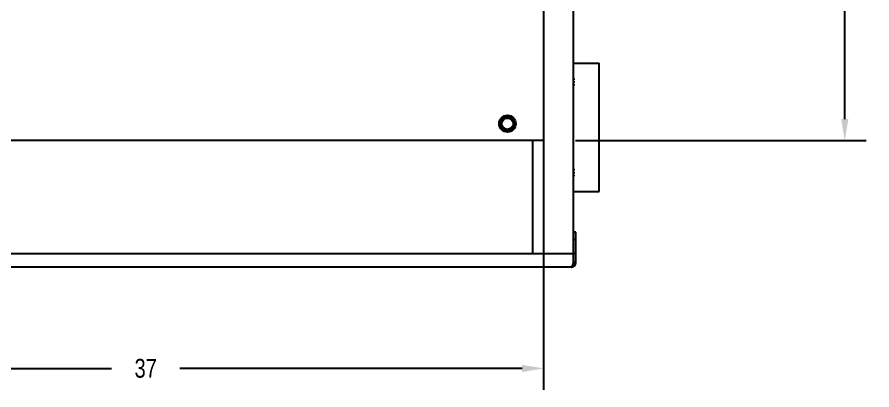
# Model space of a CAD drawing. Extents: x 4 to 120, y 8 to 100.
# Drawn here: x 31.03 to 70.78, y 8.32 to 25.66 of the extents above; entities that cross this region are included whole.
import ezdxf

# ---------------------------------------------------------------- set-up
doc = ezdxf.new("R2010")
doc.units = 0
doc.header["$LTSCALE"] = 7.5625
doc.header["$MEASUREMENT"] = 0
doc.layers.get('0').update_dxf_attribs({"linetype": 'CONTINUOUS'})
doc.layers.get('Defpoints').update_dxf_attribs({"linetype": 'CONTINUOUS'})
doc.styles.get("Standard").update_dxf_attribs({"font": 'txt', "width": 0.8})
doc.dimstyles.get("Standard").update_dxf_attribs({"dimtxt": 0.875, "dimasz": 0.08, "dimexe": 0.18, "dimexo": 0.0625, "dimgap": 0.09, "dimtad": 0, "dimtih": 1, "dimtoh": 1, "dimzin": 0, "dimdsep": 46, "dimtxsty": 'STANDARD', "dimcen": 0.09, "dimadec": 0, "dimazin": 0, "dimtp": 0.01, "dimtm": 0.01, "dimtfac": 1, "dimtofl": 0, "dimtmove": 0, "dimatfit": 3, "dimfxl": 1, "dimtolj": 1, "dimtzin": 0, "dimarcsym": 0})

# ---------------------------------------------------------------- blocks, each defined once
blk = doc.blocks.new('*D7')
at = {"color": 0, "linetype": 'Continuous', "lineweight": -2}
for p, q in [((38.494, 51.039), (70.518, 51.039)), ((69.518, 50.039), (69.518, 36.747)), ((69.518, 20.914), (69.518, 33.872)), ((56.994, 19.914), (70.518, 19.914))]:
    blk.add_line(p, q, dxfattribs=at)
at = {"color": 0, "linetype": 'Continuous'}
for points in [[(69.352, 50.039), (69.685, 50.039), (69.518, 51.039)], [(69.352, 20.914), (69.685, 20.914), (69.518, 19.914)]]:
    blk.add_solid(points, dxfattribs=at)
at = {"layer": 'Defpoints', "color": 0, "linetype": 'Continuous'}
for p in [(37.635, 51.039), (69.518, 51.039), (56.135, 19.914)]:
    blk.add_point(p, dxfattribs=at)
at = {"color": 0, "linetype": 'Continuous', "insert": (69.518, 35.31), "char_height": 0.875, "attachment_point": 5}
blk.add_mtext('\\A1;31 1/8', dxfattribs=at)
blk = doc.blocks.new('*D8')
at = {"color": 0, "linetype": 'Continuous', "lineweight": -2}
for p, q in [((18.51, 44.281), (18.51, 8.323)), ((55.51, 44.281), (55.51, 8.323)), ((19.51, 9.323), (35.426, 9.323)), ((54.51, 9.323), (38.593, 9.323))]:
    blk.add_line(p, q, dxfattribs=at)
at = {"color": 0, "linetype": 'Continuous'}
for points in [[(19.51, 9.489), (19.51, 9.156), (18.51, 9.323)], [(54.51, 9.489), (54.51, 9.156), (55.51, 9.323)]]:
    blk.add_solid(points, dxfattribs=at)
at = {"layer": 'Defpoints', "color": 0, "linetype": 'Continuous'}
for p in [(18.51, 45.14), (55.51, 45.14), (18.51, 9.323)]:
    blk.add_point(p, dxfattribs=at)
at = {"color": 0, "linetype": 'Continuous', "insert": (37.01, 9.323), "char_height": 0.875, "attachment_point": 5}
blk.add_mtext('\\A1;37', dxfattribs=at)

msp = doc.modelspace()

# ---------------------------------------------------------------- linework, layer by layer
at = {"color": 7, "linetype": 'Continuous'}
for p, q in [((55.50978, 45.76536), (55.50978, 19.91405)), ((55.50978, 19.91405), (18.50978, 19.91405)), ((55.00978, 14.65905), (55.00978, 19.91405)), ((57.00978, 15.65905), (56.90978, 15.65905)), ((57.00978, 15.3055), (56.90978, 15.3055)), ((57.00978, 14.65905), (56.90478, 14.65905)), ((57.00978, 14.24405), (56.90478, 14.24405))]:
    msp.add_line(p, q, dxfattribs=at)
at = {"color": 3, "linetype": 'Continuous'}
for p, q in [((56.90978, 14.65905), (56.90978, 45.31973)), ((56.90978, 23.51845), (58.09178, 23.51845)), ((58.09178, 17.54976), (58.09178, 23.51834)), ((56.90978, 17.54965), (58.09178, 17.54965)), ((57.00978, 14.24405), (57.00978, 15.65905)), ((17.11478, 14.65905), (56.90478, 14.65905)), ((56.90478, 14.24405), (56.90478, 14.65905)), ((56.79978, 14.03405), (17.21978, 14.03405))]:
    msp.add_line(p, q, dxfattribs=at)
at = {"color": 7, "linetype": 'Continuous'}
for radius in [0.39, 0.315, 0.265]:
    msp.add_circle((53.8307, 20.70022), radius, dxfattribs=at)
at = {"color": 3, "linetype": 'Continuous'}
msp.add_arc((56.79978, 14.24405), 0.21, 270, 360, dxfattribs=at)
at = {"color": 7, "linetype": 'Continuous'}
msp.add_arc((56.79978, 14.24405), 0.105, 324.54876, 360, dxfattribs=at)
for points, knots in [([(56.91819, 22.77743), (56.916, 22.77919), (56.91347, 22.78122), (56.91071, 22.78292), (56.91033, 22.78315)], [0, 0, 0, 0, 0.00839898658, 0.00972033307, 0.00972033307, 0.00972033307, 0.00972033307]), ([(56.91819, 22.65144), (56.91601, 22.65332), (56.9135, 22.65548), (56.91075, 22.65729), (56.91039, 22.65753)], [0, 0, 0, 0, 0.00861928295, 0.00989827042, 0.00989827042, 0.00989827042, 0.00989827042]), ([(56.9288, 22.76283), (56.92873, 22.76301), (56.92715, 22.76699), (56.92374, 22.7722), (56.91948, 22.77621), (56.91819, 22.77743)], [0, 0, 0, 0, 0.0005997428, 0.0128385766, 0.0181621662, 0.0181621662, 0.0181621662, 0.0181621662]), ([(56.91819, 22.51701), (56.91601, 22.519), (56.91353, 22.52128), (56.91078, 22.52321), (56.91044, 22.52344)], [0, 0, 0, 0, 0.0088348529, 0.010073376, 0.010073376, 0.010073376, 0.010073376]), ([(56.9293, 22.63433), (56.92907, 22.63502), (56.92746, 22.63977), (56.92379, 22.64579), (56.91948, 22.65013), (56.91819, 22.65144)], [0, 0, 0, 0, 0.0021930385, 0.015052675, 0.0205667653, 0.0205667653, 0.0205667653, 0.0205667653]), ([(56.92964, 22.49761), (56.92931, 22.49876), (56.92771, 22.5042), (56.92383, 22.51095), (56.91948, 22.51562), (56.91819, 22.51701)], [0, 0, 0, 0, 0.0035767267, 0.0170297576, 0.0227285332, 0.0227285332, 0.0227285332, 0.0227285332]), ([(56.91033, 18.28495), (56.91071, 18.28518), (56.91347, 18.28688), (56.916, 18.28891), (56.91819, 18.29067)], [0, 0, 0, 0, 0.00132134654, 0.00972033312, 0.00972033312, 0.00972033312, 0.00972033312]), ([(56.91039, 18.41057), (56.91075, 18.41081), (56.9135, 18.41262), (56.91601, 18.41478), (56.91819, 18.41666)], [0, 0, 0, 0, 0.00127898753, 0.00989827048, 0.00989827048, 0.00989827048, 0.00989827048]), ([(56.91044, 18.54466), (56.91078, 18.54489), (56.91353, 18.54682), (56.91601, 18.5491), (56.91819, 18.55109)], [0, 0, 0, 0, 0.0012385232, 0.010073376, 0.010073376, 0.010073376, 0.010073376]), ([(56.91819, 18.55109), (56.91948, 18.55248), (56.92383, 18.55715), (56.92771, 18.5639), (56.92931, 18.56934), (56.92964, 18.57049)], [0, 0, 0, 0, 0.0056987756, 0.0191518064, 0.0227285332, 0.0227285332, 0.0227285332, 0.0227285332]), ([(56.91819, 18.41666), (56.91948, 18.41797), (56.92379, 18.42231), (56.92746, 18.42833), (56.92907, 18.43308), (56.9293, 18.43377)], [0, 0, 0, 0, 0.0055140904, 0.0183737268, 0.0205667653, 0.0205667653, 0.0205667653, 0.0205667653]), ([(56.91819, 18.29067), (56.91948, 18.29189), (56.92374, 18.2959), (56.92715, 18.30111), (56.92873, 18.30509), (56.9288, 18.30528)], [0, 0, 0, 0, 0.0053235896, 0.0175624234, 0.0181621662, 0.0181621662, 0.0181621662, 0.0181621662])]:
    msp.add_open_spline(points, degree=3, knots=knots, dxfattribs=at)
at = {"color": 3, "linetype": 'Continuous'}
for points, knots in [([(56.91814, 22.79872), (56.91597, 22.80047), (56.91345, 22.80251), (56.91071, 22.80421), (56.91034, 22.80444)], [0, 0, 0, 0, 0.00836601596, 0.00968620035, 0.00968620035, 0.00968620035, 0.00968620035]), ([(56.91036, 22.7415), (56.91072, 22.74174), (56.91347, 22.7435), (56.91597, 22.74559), (56.91814, 22.74741)], [0, 0, 0, 0, 0.00130965359, 0.00977621367, 0.00977621367, 0.00977621367, 0.00977621367]), ([(56.91814, 22.67154), (56.91597, 22.67342), (56.91349, 22.67558), (56.91075, 22.6774), (56.91039, 22.67764)], [0, 0, 0, 0, 0.0085877421, 0.00986561743, 0.00986561743, 0.00986561743, 0.00986561743]), ([(56.93085, 22.77325), (56.93037, 22.77709), (56.92939, 22.78505), (56.92372, 22.79341), (56.91944, 22.79747), (56.91814, 22.79872)], [0, 0, 0, 0, 0.0114714918, 0.0237926296, 0.0292027189, 0.0292027189, 0.0292027189, 0.0292027189]), ([(56.91814, 22.74741), (56.91945, 22.74868), (56.92374, 22.75286), (56.92714, 22.75824), (56.92872, 22.7623), (56.9288, 22.76249)], [0, 0, 0, 0, 0.0054849218, 0.0179734023, 0.0185707306, 0.0185707306, 0.0185707306, 0.0185707306]), ([(56.93085, 22.64427), (56.93038, 22.64837), (56.92941, 22.65679), (56.92377, 22.66579), (56.91945, 22.6702), (56.91814, 22.67154)], [0, 0, 0, 0, 0.0122446493, 0.0251940961, 0.0307993492, 0.0307993492, 0.0307993492, 0.0307993492]), ([(56.91041, 22.61039), (56.91076, 22.61063), (56.9135, 22.61251), (56.91598, 22.61472), (56.91814, 22.61666)], [0, 0, 0, 0, 0.00126813132, 0.00995464487, 0.00995464487, 0.00995464487, 0.00995464487]), ([(56.91814, 22.53583), (56.91598, 22.53783), (56.91352, 22.54011), (56.91078, 22.54204), (56.91045, 22.54228)], [0, 0, 0, 0, 0.0088046578, 0.0100421544, 0.0100421544, 0.0100421544, 0.0100421544]), ([(56.91046, 22.471), (56.9108, 22.47124), (56.91352, 22.47323), (56.91598, 22.47556), (56.91814, 22.4776)], [0, 0, 0, 0, 0.0012286183, 0.0101288864, 0.0101288864, 0.0101288864, 0.0101288864]), ([(56.91814, 22.61666), (56.91945, 22.61802), (56.92379, 22.62254), (56.92746, 22.62872), (56.92906, 22.63357), (56.9293, 22.63427)], [0, 0, 0, 0, 0.0056780985, 0.0187881398, 0.0210067689, 0.0210067689, 0.0210067689, 0.0210067689]), ([(56.93085, 22.50688), (56.93038, 22.51122), (56.92943, 22.52009), (56.92382, 22.52968), (56.91945, 22.53442), (56.91814, 22.53583)], [0, 0, 0, 0, 0.0129723259, 0.0265222011, 0.032316612, 0.032316612, 0.032316612, 0.032316612]), ([(56.91814, 22.4776), (56.91945, 22.47905), (56.92383, 22.48389), (56.92771, 22.49082), (56.92931, 22.49638), (56.92965, 22.49755)], [0, 0, 0, 0, 0.005864356, 0.0195665734, 0.0232347701, 0.0232347701, 0.0232347701, 0.0232347701]), ([(56.91814, 18.32069), (56.91597, 18.32251), (56.91347, 18.3246), (56.91072, 18.32636), (56.91036, 18.3266)], [0, 0, 0, 0, 0.00846656008, 0.00977621367, 0.00977621367, 0.00977621367, 0.00977621367]), ([(56.91039, 18.39046), (56.91075, 18.3907), (56.91349, 18.39252), (56.91597, 18.39468), (56.91814, 18.39657)], [0, 0, 0, 0, 0.00127787533, 0.00986561743, 0.00986561743, 0.00986561743, 0.00986561743]), ([(56.91814, 18.45144), (56.91598, 18.45338), (56.9135, 18.45559), (56.91076, 18.45747), (56.91041, 18.45771)], [0, 0, 0, 0, 0.00868651355, 0.00995464487, 0.00995464487, 0.00995464487, 0.00995464487]), ([(56.91045, 18.52582), (56.91078, 18.52606), (56.91352, 18.52799), (56.91598, 18.53027), (56.91814, 18.53227)], [0, 0, 0, 0, 0.0012374966, 0.0100421544, 0.0100421544, 0.0100421544, 0.0100421544]), ([(56.91814, 18.5905), (56.91598, 18.59254), (56.91352, 18.59487), (56.9108, 18.59686), (56.91046, 18.5971)], [0, 0, 0, 0, 0.0089002682, 0.0101288865, 0.0101288865, 0.0101288865, 0.0101288865]), ([(56.92965, 18.57055), (56.92931, 18.57172), (56.92771, 18.57728), (56.92383, 18.58421), (56.91945, 18.58905), (56.91814, 18.5905)], [0, 0, 0, 0, 0.0036681967, 0.0173704141, 0.0232347701, 0.0232347701, 0.0232347701, 0.0232347701]), ([(56.91814, 18.53227), (56.91945, 18.53368), (56.92382, 18.53842), (56.92943, 18.54801), (56.93038, 18.55688), (56.93085, 18.56122)], [0, 0, 0, 0, 0.005794411, 0.0193442861, 0.032316612, 0.032316612, 0.032316612, 0.032316612]), ([(56.9293, 18.43383), (56.92906, 18.43453), (56.92746, 18.43938), (56.92379, 18.44556), (56.91945, 18.45008), (56.91814, 18.45144)], [0, 0, 0, 0, 0.002218629, 0.0153286703, 0.0210067689, 0.0210067689, 0.0210067689, 0.0210067689]), ([(56.91814, 18.39657), (56.91945, 18.3979), (56.92377, 18.40231), (56.92941, 18.41131), (56.93038, 18.41973), (56.93085, 18.42383)], [0, 0, 0, 0, 0.0056052532, 0.0185546999, 0.0307993493, 0.0307993493, 0.0307993493, 0.0307993493]), ([(56.9288, 18.30561), (56.92872, 18.3058), (56.92714, 18.30986), (56.92374, 18.31524), (56.91945, 18.31942), (56.91814, 18.32069)], [0, 0, 0, 0, 0.0005973283, 0.0130858088, 0.0185707306, 0.0185707306, 0.0185707306, 0.0185707306]), ([(56.91814, 18.26938), (56.91944, 18.27063), (56.92372, 18.27469), (56.92939, 18.28305), (56.93037, 18.29101), (56.93085, 18.29485)], [0, 0, 0, 0, 0.0054100894, 0.0177312272, 0.0292027189, 0.0292027189, 0.0292027189, 0.0292027189]), ([(56.91034, 18.26366), (56.91071, 18.26389), (56.91345, 18.26559), (56.91597, 18.26763), (56.91814, 18.26938)], [0, 0, 0, 0, 0.0013201844, 0.00968620035, 0.00968620035, 0.00968620035, 0.00968620035]), ([(56.79978, 14.03405), (56.80113, 14.03413), (56.80389, 14.03428), (56.80798, 14.03551), (56.81206, 14.03745), (56.81611, 14.04017), (56.82016, 14.04361), (56.8242, 14.04779), (56.82823, 14.05267), (56.83381, 14.0604), (56.84069, 14.07176), (56.84867, 14.08738), (56.85666, 14.10527), (56.86467, 14.12518), (56.87268, 14.14682), (56.8795, 14.16638), (56.88362, 14.1787), (56.88515, 14.18328)], [0, 0, 0, 0, 0.0040558, 0.008254178, 0.012721983, 0.017560344, 0.022845564, 0.028635479, 0.034966525, 0.041840366, 0.057203216, 0.074769252, 0.09441979, 0.115961491, 0.139139853, 0.163632014, 0.178114211, 0.178114211, 0.178114211, 0.178114211]), ([(56.88515, 14.18328), (56.88631, 14.18677), (56.89021, 14.19857), (56.89675, 14.21883), (56.90209, 14.2356), (56.90478, 14.24405)], [0, 0, 0, 0, 0.011041221, 0.0372692508, 0.0638620698, 0.0638620698, 0.0638620698, 0.0638620698])]:
    msp.add_open_spline(points, degree=3, knots=knots, dxfattribs=at)
for points in [[(56.9288, 22.76249), (56.929, 22.76306), (56.9292, 22.76363), (56.9294, 22.7642)], [(56.9294, 22.7642), (56.92988, 22.76722), (56.93036, 22.77024), (56.93085, 22.77325)], [(56.9293, 22.63427), (56.92981, 22.6376), (56.93033, 22.64094), (56.93085, 22.64427)], [(56.92965, 22.49755), (56.93005, 22.50066), (56.93045, 22.50377), (56.93085, 22.50688)], [(56.9294, 18.3039), (56.9292, 18.30447), (56.929, 18.30504), (56.9288, 18.30561)], [(56.93085, 18.42383), (56.93033, 18.42716), (56.92981, 18.4305), (56.9293, 18.43383)], [(56.93085, 18.29485), (56.93036, 18.29786), (56.92988, 18.30088), (56.9294, 18.3039)], [(56.93085, 18.56122), (56.93045, 18.56433), (56.93005, 18.56744), (56.92965, 18.57055)]]:
    msp.add_open_spline(points, degree=3, dxfattribs=at)

# ---------------------------------------------------------------- dimensions: what is measured, and where the dimension line sits
at = {"color": 2, "linetype": 'Continuous'}
for base, p1, p2, angle, picture, middle in [((69.51845, 51.03905), (56.13478, 19.91405), (37.63478, 51.03905), 90, '*D7', (69.51845, 35.30973)), ((18.50978, 9.32255), (55.50978, 45.14036), (18.50978, 45.14036), 180, '*D8', (37.00978, 9.32255))]:
    dim = msp.add_linear_dim(base=base, p1=p1, p2=p2, angle=angle, dimstyle='STANDARD', override={"dimasz": 1, "dimexe": 1, "dimexo": 0.859375, "dimgap": 1, "dimdec": 4, "dimlunit": 5, "dimcen": 1.2375, "dimtp": 0, "dimtm": 0, "dimtdec": 4, "dimfrac": 2}, dxfattribs=at)
    dim.commit()
    dim.dimension.update_dxf_attribs({"geometry": picture, "text_midpoint": middle, "dimtype": 160})

doc.saveas('drawing.dxf')
